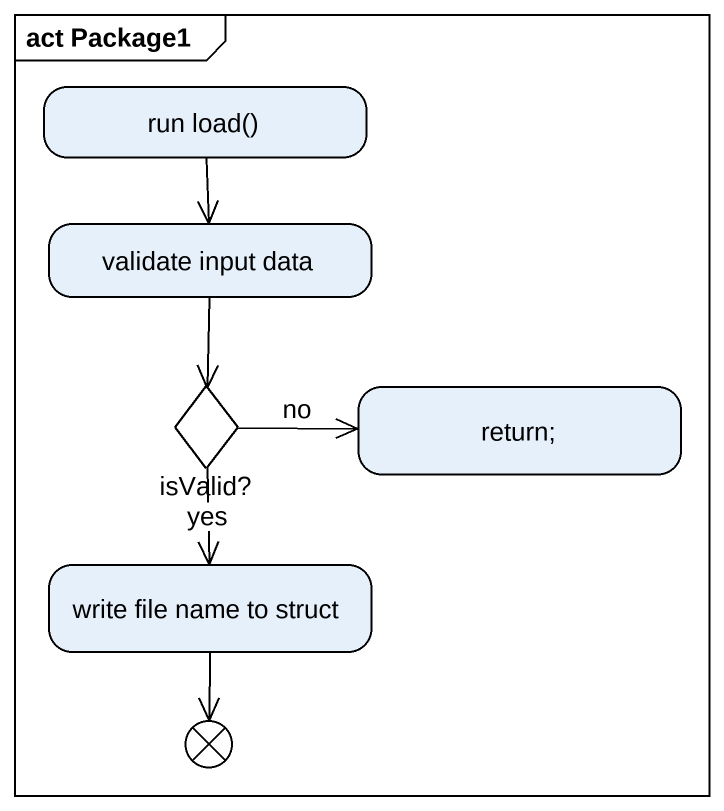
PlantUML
@startuml
mainframe act Package1
hide empty description
state "run load()" as run_load
state "validate input data" as validate_input_data
state "isValid?" as isValid <<choice>>
state "return;" as return_
state "write file name to struct" as write_file_name_to_struct
state flowfinal1 <<end>>
run_load --> validate_input_data
validate_input_data --> isValid
isValid -right-> return_ : no
isValid --> write_file_name_to_struct : yes
write_file_name_to_struct --> flowfinal1
@enduml
